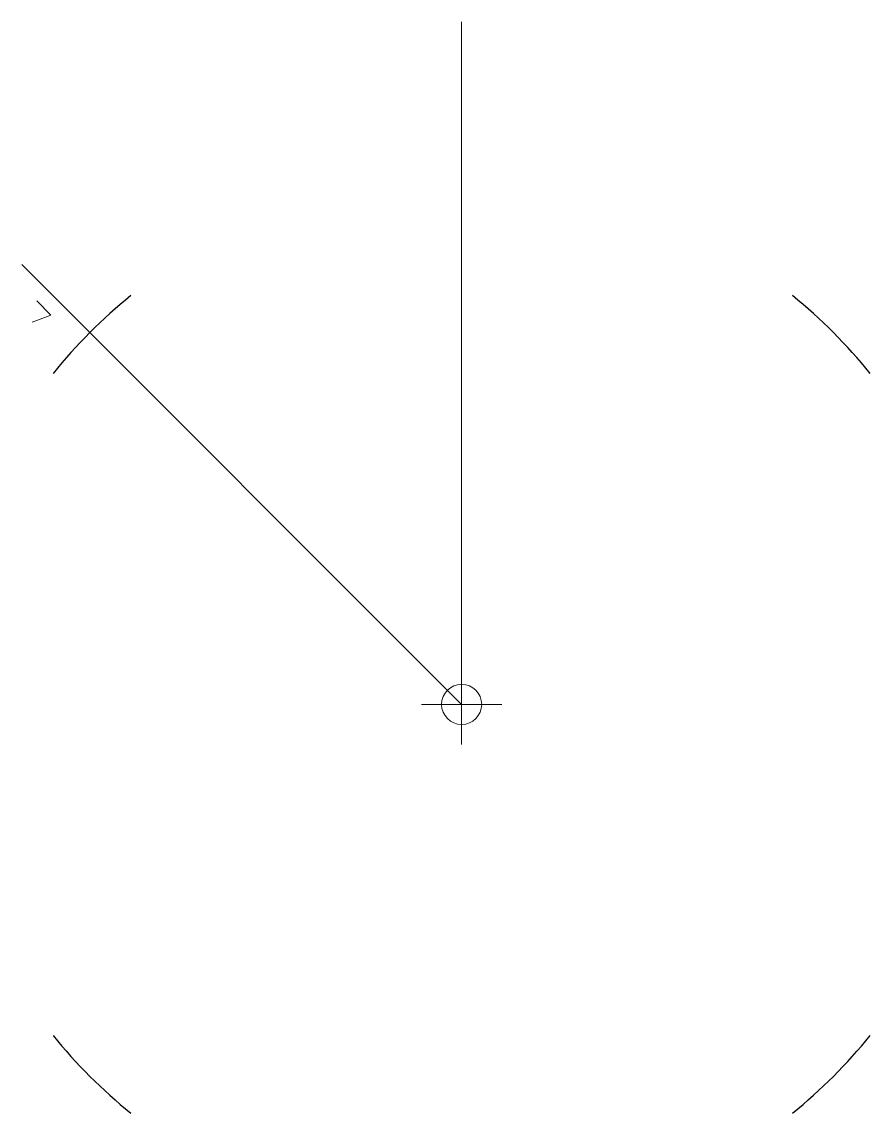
# Model space of a CAD drawing. Header units: centimetres. Extents: x 9 to 30.2, y 9.8 to 37.
import ezdxf

# ---------------------------------------------------------------- set-up
doc = ezdxf.new("R2010")
doc.units = ezdxf.units.CM
doc.header["$PDMODE"] = 34
doc.layers.add('detalii', color=201, linetype='Continuous', lineweight=20)
doc.layers.add('schita', color=7, linetype='Continuous')

msp = doc.modelspace()

# ---------------------------------------------------------------- linework, layer by layer
at = {"layer": 'detalii', "ltscale": 0.05}
msp.add_line((20, 20), (20, 37), dxfattribs=at)
at = {"layer": 'detalii'}
for p, q in [((20, 20), (9.04, 30.96)), ((9.41, 30.05), (9.763, 29.696)), ((9.763, 29.696), (9.296, 29.517))]:
    msp.add_line(p, q, dxfattribs=at)
msp.add_point((20, 20, 32.2), dxfattribs=at)
at = {"layer": 'schita'}
for start, end in [(129, 141), (39, 51), (219, 231), (309, 321)]:
    msp.add_arc((20, 20), 13.1, start, end, dxfattribs=at)

doc.saveas('drawing.dxf')
